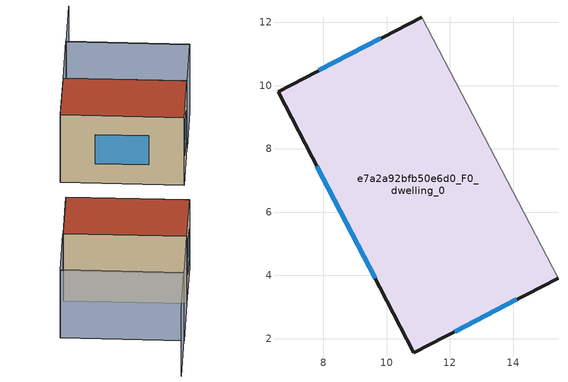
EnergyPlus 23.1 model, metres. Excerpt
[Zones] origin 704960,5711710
e7a2a92bfb50e6d0_F0_dwelling_0
 floor ground (EU_floor_Construction): 11.12,12.16 15.42,3.92 10.86,1.55 6.57,9.81 z0
 wall outside (EU_wall_Construction): 11.12,12.16 6.57,9.81 10.86,1.55 15.42,3.92 z0:6
 wall adiabatic (EU_wall_Construction): 15.42,3.92 11.12,12.16 z0:6
 window (EU_Window_Construction): 9.82,11.49 7.87,10.48 / 12.16,2.23 14.12,3.24 / 7.79,7.45 9.64,3.9 z1.71:4.29
 roof outside (EU_roof_Construction): 15.42,3.92 11.12,12.16 6.57,9.81 10.86,1.55 z6
shading: 19.88,6.23 15.6,14.48 / 15.6,14.48 20.06,16.79 / 15.42,3.9 11.12,12.16 / 11.12,12.16 15.66,14.53 / 15.66,14.53 19.97,6.27 / 19.97,6.27 15.42,3.9 z0:6
[Building]
EU S2 Campaign: North Axis=0; Terrain=City; Solar Distribution=FullExterior
[Site:Location]
London: Latitude=51.5; Longitude=-0.5; Time Zone=0; Elevation=25
[SizingPeriod:WeatherFileDays]
AnnualSizingPeriod: Begin Month=1; Begin Day of Month=1; End Month=12; End Day of Month=31; Day of Week for Start Day=Monday; Use Weather File Daylight Saving Period=No; Use Weather File Rain and Snow Indicators=No
[MATERIAL]
EU_InternalMass_Material: Roughness=MediumRough; Thickness=0.1; Conductivity=1; Density=1800; Specific Heat=900; Thermal Absorptance=0.9; Solar Absorptance=0.7; Visible Absorptance=0.7
[MATERIAL:NOMASS] Roughness=MediumRough; Thermal Absorptance=0.9; Solar Absorptance=0.7; Visible Absorptance=0.7
Name | Thermal Resistance
EU_wall_NoMass | 0.71061
EU_roof_NoMass | 2.41608
EU_floor_NoMass | 1.75078
[WINDOWMATERIAL:SIMPLEGLAZINGSYSTEM]
EU_Window_SimpleGlazing: UFactor=2.64892; Solar Heat Gain Coefficient=0.76; Visible Transmittance=0.76
[CONSTRUCTION]
EU_wall_Construction: EU_wall_NoMass
EU_roof_Construction: EU_roof_NoMass
EU_floor_Construction: EU_floor_NoMass
EU_InternalMass_Construction: EU_InternalMass_Material
EU_Window_Construction: EU_Window_SimpleGlazing
[ZONE]
e7a2a92bfb50e6d0_F0_dwelling_0: Type=1; Multiplier=1; Ceiling Height=autocalculate; Volume=286.074; Floor Area=autocalculate; Part of Total Floor Area=Yes
[INTERNALMASS]
e7a2a92bfb50e6d0_F0_dwelling_0_EU_InternalMass: Construction=EU_InternalMass_Construction; Zone or ZoneList=e7a2a92bfb50e6d0_F0_dwelling_0; Surface Area=47.679
[OTHEREQUIPMENT]
EU_Step8_InternalGain_e7a2a92bfb50e6d0_F0_dwelling_0_f000: Fuel Type=Electricity; Zone or ZoneList or Space or SpaceList=e7a2a92bfb50e6d0_F0_dwelling_0; Schedule=EU_Step8_GainSchedule_e7a2a92bfb50e6d0_F0_dwelling_0_f000; Design Level Calculation Method=Watts/Area; Power per Zone Floor Area=1; Fraction Latent=0; Fraction Radiant=0; Fraction Lost=0; Carbon Dioxide Generation Rate=0; EndUse Subcategory=EU_Step8_InternalGains
[ZONEVENTILATION:DESIGNFLOWRATE]
EU_ConstantAir_e7a2a92bfb50e6d0_F0_dwelling_0: Zone or ZoneList or Space or SpaceList=e7a2a92bfb50e6d0_F0_dwelling_0; Schedule=EU_AlwaysOn; Design Flow Rate Calculation Method=AirChanges/Hour; Air Changes per Hour=0.496673; Ventilation Type=Natural; Fan Pressure Rise=0; Fan Total Efficiency=1; Constant Term Coefficient=1; Temperature Term Coefficient=0; Velocity Term Coefficient=0; Velocity Squared Term Coefficient=0; Minimum Indoor Temperature=-100; Maximum Indoor Temperature=100; Delta Temperature=-100; Minimum Outdoor Temperature=-100; Maximum Outdoor Temperature=100; Maximum Wind Speed=40
[HVACTEMPLATE:THERMOSTAT]
EU_HeatOnly_e7a2a92bfb50e6d0_F0_dwelling_0: Constant Heating Setpoint=20; Constant Cooling Setpoint=50
[HVACTEMPLATE:ZONE:IDEALLOADSAIRSYSTEM]
e7a2a92bfb50e6d0_F0_dwelling_0: Template Thermostat=EU_HeatOnly_e7a2a92bfb50e6d0_F0_dwelling_0; System Availability Schedule=EU_AlwaysOn; Maximum Heating Supply Air Temperature=50; Minimum Cooling Supply Air Temperature=13; Maximum Heating Supply Air Humidity Ratio=0.0156; Minimum Cooling Supply Air Humidity Ratio=0.0077; Heating Limit=NoLimit; Cooling Limit=NoLimit; Heating Availability Schedule=EU_AlwaysOn; Cooling Availability Schedule=EU_CoolingOff; Dehumidification Control Type=ConstantSensibleHeatRatio; Cooling Sensible Heat Ratio=0.7; Dehumidification Setpoint=60; Humidification Control Type=None; Humidification Setpoint=30; Outdoor Air Method=None; Outdoor Air Flow Rate per Person=0.00944; Outdoor Air Flow Rate per Zone Floor Area=0; Outdoor Air Flow Rate per Zone=0; Demand Controlled Ventilation Type=None; Outdoor Air Economizer Type=NoEconomizer; Heat Recovery Type=None; Sensible Heat Recovery Effectiveness=0.7; Latent Heat Recovery Effectiveness=0.65
[SIZING:ZONE]
e7a2a92bfb50e6d0_F0_dwelling_0: Zone Cooling Design Supply Air Temperature Input Method=SupplyAirTemperature; Zone Cooling Design Supply Air Temperature=13; Zone Heating Design Supply Air Temperature Input Method=SupplyAirTemperature; Zone Heating Design Supply Air Temperature=50; Zone Cooling Design Supply Air Humidity Ratio=0.008; Zone Heating Design Supply Air Humidity Ratio=0.008; Cooling Design Air Flow Method=DesignDay; Cooling Design Air Flow Rate=0; Cooling Minimum Air Flow per Zone Floor Area=0.000762; Cooling Minimum Air Flow=0; Cooling Minimum Air Flow Fraction=0.2; Heating Design Air Flow Method=DesignDay; Heating Design Air Flow Rate=0; Heating Maximum Air Flow per Zone Floor Area=0.002032; Heating Maximum Air Flow=0.141576; Heating Maximum Air Flow Fraction=0.3; Account for Dedicated Outdoor Air System=No; Dedicated Outdoor Air System Control Strategy=NeutralSupplyAir; Dedicated Outdoor Air Low Setpoint Temperature for Design=autosize; Dedicated Outdoor Air High Setpoint Temperature for Design=autosize; Zone Load Sizing Method=Sensible Load Only No Latent Load; Zone Latent Cooling Design Supply Air Humidity Ratio Input Method=HumidityRatioDifference; Zone Cooling Design Supply Air Humidity Ratio Difference=0.005; Zone Latent Heating Design Supply Air Humidity Ratio Input Method=HumidityRatioDifference; Zone Humidification Design Supply Air Humidity Ratio Difference=0.005
[SCHEDULE:CONSTANT]
Name | Hourly Value
EU_AlwaysOn | 1
EU_CoolingOff | 0
[SCHEDULE:FILE]
EU_Step8_GainSchedule_e7a2a92bfb50e6d0_F0_dwelling_0_f000: File=../../schedules/e7a2a92bfb50e6d0/e7a2a92bfb50e6d0_F0_dwelling_0_f000_gain.csv; Column Number=1; Rows to Skip at Top=0; Number of Hours of Data=8760; Column Separator=Comma; Interpolate to Timestep=No; Minutes per Item=60; Adjust Schedule for Daylight Savings=Yes
